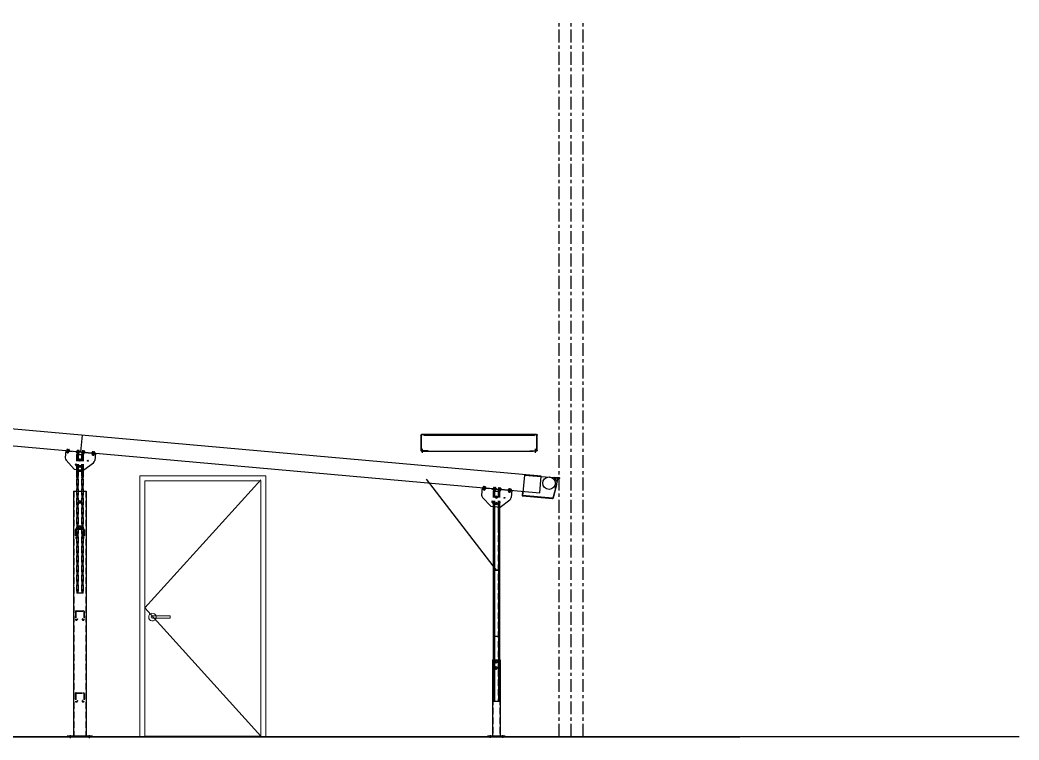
# Model space of a CAD drawing. Header units: millimetres. Extents: x -677815 to 406757, y -145898 to 39000.
# Drawn here: x 227228 to 235155, y -136424 to -130708 of the extents above; entities that cross this region are included whole.
import ezdxf

# ---------------------------------------------------------------- set-up
doc = ezdxf.new("R2010")
doc.units = ezdxf.units.MM
doc.header["$LTSCALE"] = 8
for name, pattern in [('Xref Conv Trash$0$AM_ISO02W050', [7.5, 6, -1.5]), ('Xref Conv Trash$0$CENTER', [7, 4, -1, 1, -1]), ('Xref Conv Trash$0$Grid Line', [22.225, 12.7, -3.175, 3.175, -3.175]), ('Xref Conv Trash$0$HIDDEN', [9.525, 6.35, -3.175])]:
    doc.linetypes.add(name, pattern=pattern)
for name, color, linetype, lineweight in [('Xref Conv Trash$0$A-DOOR', 8, 'Continuous', 9), ('Xref Conv Trash$0$A-WALL', 8, 'Continuous', 9), ('Xref Conv Trash$0$Conv - Trash', 1, 'Continuous', 25), ('Xref Conv Trash$0$Hidden', 9, 'Xref Conv Trash$0$AM_ISO02W050', 25)]:
    doc.layers.add(name, color=color, linetype=linetype, lineweight=lineweight)
doc.layers.add('Xref Conv Trash$0$B', color=4, linetype='Continuous')
doc.layers.add('Xref Conv Trash$0$S-GRID', color=8, linetype='Continuous')

# ---------------------------------------------------------------- blocks, each defined once
blk = doc.blocks.new('*U134')
for p, q in [((-12.7, 5), (-12.7, 127)), ((-10.2, 5), (-10.2, 127)), ((-7.7, 132), (905.9, 132)), ((-7.7, 129.5), (5.6, 129.5)), ((15.5, 124.2), (6.8, 129.2)), ((16.7, 126.3), (8.1, 131.3)), ((17.3, 126), (880.2, 126)), ((18, 123.5), (880.2, 123.5)), ((881.5, 126.3), (890.1, 131.3)), ((882.7, 124.2), (891.4, 129.2)), ((892.6, 129.5), (905.9, 129.5)), ((908.4, 127), (908.4, 5)), ((910.9, 127), (910.9, 5))]:
    blk.add_line(p, q)
at = {"linetype": 'Continuous'}
for p, q in [((45.2, 2.5), (-7.7, 2.5)), ((-7.7, 0), (45.2, 0)), ((45.2, 0), (45.2, 2.5)), ((853, 2.5), (905.9, 2.5)), ((853, 0), (853, 2.5)), ((20.2, -0.8), (20.2, -2)), ((878, -0.8), (20.2, -0.8)), ((878, -2), (20.2, -2)), ((905.9, 0), (853, 0)), ((878, -0.8), (878, -2))]:
    blk.add_line(p, q, dxfattribs=at)
for centre, radius, start, end in [((-7.7, 127), 5, 90, 180), ((-7.7, 127), 2.5, 90, 180), ((5.6, 127), 5, 60, 90), ((5.6, 127), 2.5, 60, 90), ((18, 128.5), 5, 240, 270), ((18, 128.5), 2.5, 240, 270), ((880.2, 128.5), 2.5, 270, 300), ((880.2, 128.5), 5, 270, 300), ((892.6, 127), 5, 90, 120), ((892.6, 127), 2.5, 90, 120), ((905.9, 127), 5, 0, 90), ((905.9, 127), 2.5, 0, 90)]:
    blk.add_arc(centre, radius, start, end)
for centre, radius, start, end in [((-7.7, 5), 5, 180, 270), ((-7.7, 5), 2.5, 180, 270), ((905.9, 5), 5, 270, 0), ((905.9, 5), 2.5, 270, 0)]:
    blk.add_arc(centre, radius, start, end, dxfattribs=at)
at = {"layer": 'Xref Conv Trash$0$Hidden', "linetype": 'Xref Conv Trash$0$CENTER', "extrusion": (0, 1, 0)}
for p, q in [((0, -14.6), (0, 19.6)), ((898.2, -14.6), (898.2, 19.6))]:
    blk.add_line(p, q, dxfattribs=at)
blk = doc.blocks.new('Xref Conv Trash$0$Het100r-1')
at = {"color": 0}
for p, q in [((-134, -3), (-134, -168)), ((-134, -3), (101, -3)), ((101, -3), (126, -28)), ((104.9, -4.8), (113.4, -14.9)), ((106.1, -3.7), (114.6, -13.9)), ((145.1, -0.5), (106.9, -0.5)), ((116, -2.1), (106.9, -2.1)), ((126, -58), (106.9, -166.3)), ((114.6, -13.9), (113.4, -14.9)), ((114.5, -16.5), (116, -16.5)), ((116, -16.5), (116, -0.5)), ((116, -2.1), (136, -2.1)), ((120.6, -88.4), (123.6, -54.5)), ((122.6, -88.7), (125.6, -54.7)), ((125.6, -54.7), (123.6, -54.5)), ((126, -28), (126, -58)), ((126.6, -75.2), (136, -2.1)), ((145.1, -2.1), (136, -2.1)), ((145.9, -3.7), (137.4, -13.9)), ((137.4, -13.9), (138.6, -14.9)), ((147.1, -4.8), (138.6, -14.9)), ((-138, -137), (-138, -166)), ((-138, -137), (-136, -137)), ((-136, -137), (-136, -166)), ((122.6, -88.7), (108.9, -166.7)), ((-134, -163), (104.5, -163)), ((-134, -168), (104.9, -168)), ((-134, -170), (104.9, -170)), ((104.5, -163), (107.5, -163)), ((104.5, -163), (104.5, -168))]:
    blk.add_line(p, q, dxfattribs=at)
blk.add_circle((67, -50), 50, dxfattribs=at)
for centre, radius, start, end in [((106.9, -3.1), 2.6, 90, 210), ((106.9, -3.1), 1, 90, 210), ((121.6, -74.6), 5, 291.69017, 352.64762), ((145.1, -3.1), 2.6, 330, 90), ((145.1, -3.1), 1, 330, 90), ((-134, -166), 4, 180, 270), ((-134, -166), 2, 180, 270), ((104.9, -166), 2, 270, 350), ((104.9, -166), 4, 270, 350)]:
    blk.add_arc(centre, radius, start, end, dxfattribs=at)
blk = doc.blocks.new('*U149')
blk.add_lwpolyline([(169.4, 9.4), (19397.5, 580.1), (19401.4, 448.2), (173.3, -122.5)], close=True)
at = {"xscale": -1, "rotation": 1.699999999999946}
blk.add_blockref('Xref Conv Trash$0$Het100r-1', (169.4, 9.4), dxfattribs=at)
blk = doc.blocks.new('*U182')
at = {"linetype": 'Continuous'}
for p, q in [((0, 0), (0, -59.2)), ((0, 0), (235, 0)), ((235, 0), (235, -59.2)), ((79.4, -141.4), (8.5, -78.2)), ((155.6, -141.4), (226.5, -78.2)), ((79.4, -141.4), (155.6, -141.4)), ((97.9, -138.4), (111.3, -288.4)), ((109.8, -137.4), (247.7, -1681.8)), ((137.7, -134.9), (151.1, -284.9)), ((149.7, -133.8), (163.1, -283.8)), ((201.5, -1355.1), (263.2, -1349.6)), ((201.5, -1355.1), (255.2, -1957.7)), ((263.2, -1349.6), (317, -1952.2)), ((355.8, -1948.7), (216.4, -1961.2)), ((216.4, -1961.2), (216.8, -1966.1)), ((356.3, -1953.7), (216.8, -1966.1)), ((355.8, -1948.7), (356.3, -1953.7))]:
    blk.add_line(p, q, dxfattribs=at)
for p, q in [((6.9, 7.5), (6.9, 2)), ((6.9, 2), (25.4, 2)), ((9.2, 9), (11.5, 9)), ((11.5, 9), (11.5, 2)), ((11.5, 9), (20.8, 9)), ((20.8, 9), (20.8, 2)), ((20.8, 9), (23.1, 9)), ((25.4, 7.5), (25.4, 2)), ((88, 7.5), (88, 2)), ((88, 2), (106.5, 2)), ((90.3, 9), (92.6, 9)), ((92.6, 9), (92.6, 2)), ((92.6, 9), (101.8, 9)), ((101.8, 9), (101.8, 2)), ((101.8, 9), (104.2, 9)), ((106.5, 7.5), (106.5, 2)), ((128.5, 7.5), (128.5, 2)), ((128.5, 2), (147, 2)), ((130.8, 9), (133.2, 9)), ((133.2, 9), (133.2, 2)), ((133.2, 9), (142.4, 9)), ((142.4, 9), (142.4, 2)), ((142.4, 9), (144.7, 9)), ((147, 7.5), (147, 2)), ((209.6, 7.5), (209.6, 2)), ((209.6, 2), (228.1, 2)), ((211.9, 9), (214.2, 9)), ((214.2, 9), (214.2, 2)), ((214.2, 9), (223.5, 9)), ((223.5, 9), (223.5, 2)), ((223.5, 9), (225.8, 9)), ((228.1, 7.5), (228.1, 2)), ((121.4, -109.1), (115.3, -113.4)), ((115.3, -113.4), (116, -120.7)), ((116, -120.7), (122.7, -123.9)), ((128.1, -112.2), (121.4, -109.1)), ((122.7, -123.9), (128.7, -119.6)), ((128.7, -119.6), (128.1, -112.2))]:
    blk.add_line(p, q)
at = {"linetype": 'Xref Conv Trash$0$CENTER'}
for p, q in [((235.7, -1952.6), (237.6, -1974.1)), ((335.3, -1943.7), (337.2, -1965.2))]:
    blk.add_line(p, q, dxfattribs=at)
for points in [[(111.1, -69.4), (117.5, -73.1), (123.9, -69.4), (123.9, -62), (117.5, -58.3), (111.1, -62)], [(225.9, -1370.6), (234.3, -1374.5), (241.9, -1369.2), (241, -1360), (232.7, -1356.1), (225.1, -1361.4)], [(230.5, -1421.4), (238.8, -1425.3), (246.4, -1420), (245.6, -1410.8), (237.2, -1406.9), (229.6, -1412.2)]]:
    blk.add_lwpolyline(points, close=True)
for centre, radius in [((117.5, -65.7), 8.4), ((117.5, -65.7), 6.4), ((122, -116.5), 8.4), ((122, -116.5), 6.4), ((233.5, -1365.3), 8), ((238, -1416.1), 8)]:
    blk.add_circle(centre, radius)
at = {"linetype": 'Continuous'}
blk.add_circle((181.8, -65.7), 3.6, dxfattribs=at)
for centre, radius, start, end in [((9.2, 6.5), 2.53, 23.99102, 156.00898), ((16.1, 1.1), 7.86, 54.0166, 125.9834), ((23.1, 6.5), 2.53, 23.99102, 156.00898), ((90.3, 6.5), 2.53, 23.99102, 156.00898), ((97.2, 1.1), 7.86, 54.0166, 125.9834), ((104.2, 6.5), 2.53, 23.99102, 156.00898), ((130.8, 6.5), 2.53, 23.99102, 156.00898), ((137.8, 1.1), 7.86, 54.0166, 125.9834), ((144.7, 6.5), 2.53, 23.99102, 156.00898), ((211.9, 6.5), 2.53, 23.99102, 156.00898), ((218.8, 1.1), 7.86, 54.0166, 125.9834), ((225.8, 6.5), 2.53, 23.99102, 156.00898)]:
    blk.add_arc(centre, radius, start, end)
for centre, radius, start, end in [((25.4, -59.2), 25.4, 180, 228.26911), ((209.6, -59.2), 25.4, 311.73089, 0), ((88.7, -104.7), 4.4, 45, 225), ((116.3, -77.6), 43.1, 224.54732, 271.61444), ((117.5, -75.9), 36.4, 225, 270), ((117.5, -75.9), 36.4, 270, 315), ((118.7, -77.6), 43.1, 268.38556, 315.45268), ((146.3, -104.7), 4.4, 315, 135)]:
    blk.add_arc(centre, radius, start, end, dxfattribs=at)
at = {"layer": 'Xref Conv Trash$0$Hidden', "linetype": 'Xref Conv Trash$0$HIDDEN'}
for p, q in [((11.1, -17), (11.1, 2)), ((12.1, -18), (12.1, 2)), ((20.1, -18), (20.1, 2)), ((21.1, -17), (21.1, 2)), ((92.2, -17), (92.2, 2)), ((93.2, -18), (93.2, 2)), ((101.2, -18), (101.2, 2)), ((102.2, -17), (102.2, 2)), ((132.8, -17), (132.8, 2)), ((133.8, -18), (133.8, 2)), ((141.8, -18), (141.8, 2)), ((142.8, -17), (142.8, 2)), ((213.8, -17), (213.8, 2)), ((214.8, -18), (214.8, 2)), ((222.8, -18), (222.8, 2)), ((223.8, -17), (223.8, 2)), ((0, -3), (235, -3)), ((12.1, -18), (11.1, -17)), ((11.1, -17), (21.1, -17)), ((12.1, -18), (20.1, -18)), ((20.1, -18), (21.1, -17)), ((87.4, -20.5), (139.2, -15.9)), ((87.4, -20.5), (99.9, -160.7)), ((89.4, -20.3), (237.7, -1682.7)), ((92.2, -17), (102.2, -17)), ((93.2, -18), (92.2, -17)), ((93.2, -18), (101.2, -18)), ((97.3, -19.6), (245.7, -1682)), ((99.3, -19.4), (111.8, -159.7)), ((101.2, -18), (102.2, -17)), ((127.2, -16.9), (139.7, -157.2)), ((129.2, -16.8), (277.6, -1679.2)), ((132.8, -17), (142.8, -17)), ((133.8, -18), (132.8, -17)), ((133.8, -18), (141.8, -18)), ((137.2, -16.1), (285.5, -1678.5)), ((139.2, -15.9), (151.7, -156.1)), ((141.8, -18), (142.8, -17)), ((213.8, -17), (223.8, -17)), ((214.8, -18), (213.8, -17)), ((214.8, -18), (222.8, -18)), ((222.8, -18), (223.8, -17)), ((97.1, -130.1), (101.1, -174.9)), ((98.4, -144), (235.7, -1682.9)), ((99.1, -129.9), (103.1, -174.7)), ((101.2, -119.7), (143.1, -115.9)), ((101.4, -121.7), (143.2, -117.9)), ((110.3, -143), (123.2, -287.4)), ((138.2, -140.5), (275.6, -1679.3)), ((146.9, -125.6), (150.9, -170.4)), ((148.9, -125.4), (152.9, -170.3)), ((150.2, -139.4), (287.5, -1678.3)), ((106.4, -177.4), (108.4, -177.3)), ((108.6, -179.2), (106.6, -179.4)), ((110.8, -171), (112.8, -170.8)), ((110.8, -171), (111.1, -174)), ((112.8, -170.8), (113.1, -173.8)), ((140.7, -168.3), (142.7, -168.2)), ((142.7, -168.2), (140.7, -168.3)), ((140.7, -168.3), (141, -171.3)), ((142.7, -168.2), (143, -171.2)), ((142.7, -168.2), (143, -171.2)), ((148.2, -173.7), (146.2, -173.9)), ((146.4, -175.9), (148.4, -175.7)), ((143.8, -653), (147.8, -697.8)), ((145.8, -652.8), (149.8, -697.6)), ((147.9, -642.6), (189.7, -638.9)), ((148.1, -644.6), (189.9, -640.8)), ((153.1, -700.4), (155.1, -700.2)), ((155.2, -702.2), (153.2, -702.3)), ((157.5, -693.9), (159.5, -693.8)), ((157.5, -693.9), (157.8, -696.9)), ((159.5, -693.8), (159.8, -696.7)), ((189.4, -691.1), (187.4, -691.3)), ((187.4, -691.3), (189.4, -691.1)), ((187.4, -691.3), (187.7, -694.3)), ((189.4, -691.1), (189.6, -694.1)), ((189.4, -691.1), (189.6, -694.1)), ((194.9, -696.6), (192.9, -696.8)), ((193.1, -698.8), (195.1, -698.6)), ((193.6, -648.5), (197.6, -693.4)), ((195.6, -648.4), (199.6, -693.2)), ((190.5, -1175.9), (194.5, -1220.7)), ((192.5, -1175.7), (196.5, -1220.6)), ((194.6, -1165.5), (236.4, -1161.8)), ((194.7, -1167.5), (236.6, -1163.8)), ((240.3, -1171.5), (244.3, -1216.3)), ((242.3, -1171.3), (246.3, -1216.1)), ((199.7, -1223.3), (201.7, -1223.1)), ((201.9, -1225.1), (199.9, -1225.3)), ((204.2, -1216.9), (206.2, -1216.7)), ((204.2, -1216.9), (204.4, -1219.8)), ((206.2, -1216.7), (206.4, -1219.7)), ((236, -1214), (234.1, -1214.2)), ((234.1, -1214.2), (236, -1214)), ((234.1, -1214.2), (234.3, -1217.2)), ((236, -1214), (236.3, -1217)), ((236, -1214), (236.3, -1217)), ((241.6, -1219.5), (239.6, -1219.7)), ((239.7, -1221.7), (241.7, -1221.5)), ((204.4, -1354.8), (258.2, -1957.4)), ((260.2, -1349.9), (314, -1952.5)), ((287.5, -1678.3), (235.7, -1682.9))]:
    blk.add_line(p, q, dxfattribs=at)
at = {"layer": 'Xref Conv Trash$0$Hidden', "linetype": 'Xref Conv Trash$0$CENTER'}
for p, q in [((16.1, 10.6), (16.1, -9.3)), ((97.2, -8.6), (97.2, 11.3)), ((97.2, 10.6), (97.2, -9.3)), ((137.8, -8.6), (137.8, 11.3)), ((218.8, -8.6), (218.8, 11.3))]:
    blk.add_line(p, q, dxfattribs=at)
at = {"layer": 'Xref Conv Trash$0$Hidden'}
for p, q in [((16.1, 8.6), (16.1, -11.3)), ((97.2, 8.6), (97.2, -11.3)), ((137.8, 8.6), (137.8, -11.3)), ((218.8, 8.6), (218.8, -11.3))]:
    blk.add_line(p, q, dxfattribs=at)
for points in [[(6.9, -5), (4.9, -3)], [(27.4, -3), (4.9, -3)], [(25.4, -5), (6.9, -5)], [(6.9, -10.5), (6.9, -5)], [(23.1, -12), (20.8, -12), (11.5, -12), (9.2, -12)], [(11.5, -12), (11.5, -5)], [(20.8, -12), (20.8, -5)], [(27.4, -3), (25.4, -5)], [(25.4, -10.5), (25.4, -5)], [(88, -5), (86, -3)], [(108.5, -3), (86, -3)], [(106.5, -5), (88, -5)], [(88, -10.5), (88, -5)], [(104.2, -12), (101.8, -12), (92.6, -12), (90.3, -12)], [(92.6, -12), (92.6, -5)], [(101.8, -12), (101.8, -5)], [(108.5, -3), (106.5, -5)], [(106.5, -10.5), (106.5, -5)], [(128.5, -5), (126.5, -3)], [(149, -3), (126.5, -3)], [(147, -5), (128.5, -5)], [(128.5, -10.5), (128.5, -5)], [(144.7, -12), (142.4, -12), (133.2, -12), (130.8, -12)], [(133.2, -12), (133.2, -5)], [(142.4, -12), (142.4, -5)], [(149, -3), (147, -5)], [(147, -10.5), (147, -5)], [(209.6, -5), (207.6, -3)], [(230.1, -3), (207.6, -3)], [(228.1, -5), (209.6, -5)], [(209.6, -10.5), (209.6, -5)], [(225.8, -12), (223.5, -12), (214.2, -12), (211.9, -12)], [(214.2, -12), (214.2, -5)], [(223.5, -12), (223.5, -5)], [(230.1, -3), (228.1, -5)], [(228.1, -10.5), (228.1, -5)]]:
    blk.add_lwpolyline(points, dxfattribs=at)
for centre, radius, start, end in [((9.2, -9.5), 2.53, 203.99102, 336.00898), ((16.1, -4.1), 7.86, 234.0166, 305.9834), ((23.1, -9.5), 2.53, 203.99102, 336.00898), ((90.3, -9.5), 2.53, 203.99102, 336.00898), ((97.2, -4.1), 7.86, 234.0166, 305.9834), ((104.2, -9.5), 2.53, 203.99102, 336.00898), ((130.8, -9.5), 2.53, 203.99102, 336.00898), ((137.8, -4.1), 7.86, 234.0166, 305.9834), ((144.7, -9.5), 2.53, 203.99102, 336.00898), ((211.9, -9.5), 2.53, 203.99102, 336.00898), ((218.8, -4.1), 7.86, 234.0166, 305.9834), ((225.8, -9.5), 2.53, 203.99102, 336.00898)]:
    blk.add_arc(centre, radius, start, end, dxfattribs=at)
at = {"layer": 'Xref Conv Trash$0$Hidden', "linetype": 'Xref Conv Trash$0$HIDDEN'}
for centre, radius, start, end in [((101.7, -124.6), 5, 95.1, 185.1), ((101.7, -124.6), 3, 95.1, 185.1), ((143.5, -120.9), 5, 5.1, 95.1), ((143.5, -120.9), 3, 5.1, 95.1), ((106.1, -174.4), 5, 185.1, 275.1), ((106.1, -174.4), 5, 185.1, 275.1), ((106.1, -174.4), 3, 185.1, 275.1), ((108.1, -174.3), 3, 275.1, 5.1), ((108.1, -174.3), 5, 275.1, 5.1), ((146, -170.9), 5, 185.1, 275.1), ((146, -170.9), 3, 185.1, 275.1), ((148, -170.7), 3, 275.1, 5.1), ((148, -170.7), 5, 275.1, 5.1), ((148.3, -647.6), 5, 95.1, 185.1), ((148.3, -647.6), 3, 95.1, 185.1), ((152.8, -697.4), 5, 185.1, 275.1), ((152.8, -697.4), 5, 185.1, 275.1), ((152.8, -697.4), 3, 185.1, 275.1), ((154.8, -697.2), 3, 275.1, 5.1), ((154.8, -697.2), 5, 275.1, 5.1), ((192.6, -693.8), 5, 185.1, 275.1), ((192.6, -693.8), 3, 185.1, 275.1), ((190.2, -643.8), 5, 5.1, 95.1), ((190.2, -643.8), 3, 5.1, 95.1), ((194.6, -693.6), 3, 275.1, 5.1), ((194.6, -693.6), 5, 275.1, 5.1), ((195, -1170.5), 5, 95.1, 185.1), ((195, -1170.5), 3, 95.1, 185.1), ((236.8, -1166.8), 5, 5.1, 95.1), ((236.8, -1166.8), 3, 5.1, 95.1), ((199.5, -1220.3), 5, 185.1, 275.1), ((199.5, -1220.3), 5, 185.1, 275.1), ((199.5, -1220.3), 3, 185.1, 275.1), ((201.5, -1220.1), 3, 275.1, 5.1), ((201.5, -1220.1), 5, 275.1, 5.1), ((239.3, -1216.7), 5, 185.1, 275.1), ((239.3, -1216.7), 3, 185.1, 275.1), ((241.3, -1216.6), 3, 275.1, 5.1), ((241.3, -1216.6), 5, 275.1, 5.1)]:
    blk.add_arc(centre, radius, start, end, dxfattribs=at)
blk = doc.blocks.new('Xref Conv Trash$0$_SBA 1SWING SPDoor 01a - 920W x 2040H WD-627970-SECTION WAREHOUSE B')
at = {"layer": 'Xref Conv Trash$0$A-DOOR'}
for p, q in [((-34480.5, 44170), (-35480.5, 44170)), ((-35480.5, 44170), (-35480.5, 42100)), ((-34480.5, 42100), (-34480.5, 44170)), ((-34520.5, 44140), (-35440.5, 43122.5)), ((-35440.5, 42100), (-35440.5, 44130)), ((-35440.5, 44130), (-34520.5, 44130)), ((-34520.5, 44130), (-34520.5, 42100)), ((-35440.5, 43122.5), (-34520.5, 42105)), ((-35240.5, 43060), (-35350.5, 43060)), ((-35240.5, 43060), (-35240.5, 43050)), ((-35240.5, 43050), (-35240.5, 43040)), ((-35350.5, 43040), (-35240.5, 43040)), ((-35440.5, 42105), (-34520.5, 42105))]:
    blk.add_line(p, q, dxfattribs=at)
at = {"layer": 'Xref Conv Trash$0$A-DOOR', "flags": 128}
for points in [[(-35350.5, 43060), (-35368.7, 43060), (-35379.4, 43060), (-35380.5, 43060)], [(-35380.5, 43040), (-35374.3, 43040), (-35358.4, 43040), (-35350.5, 43040)]]:
    blk.add_lwpolyline(points, dxfattribs=at)
at = {"layer": 'Xref Conv Trash$0$A-DOOR'}
for radius, start, end in [(30, 16.88546, 180), (30, 180, 343.11454), (10, 90, 180), (10, 180, 270), (10, 60, 75), (30, 0, 14.18914), (30, 345.81086, 0), (10, 285, 300)]:
    blk.add_arc((-35380.5, 43050), radius, start, end, dxfattribs=at)
blk = doc.blocks.new('Xref Conv Trash$0$A$C79894CC7')
at = {"layer": 'Xref Conv Trash$0$A-WALL'}
for p, q in [((8551.5, 3141.7), (8551.5, 5211.7)), ((8551.5, 5211.7), (9551.5, 5211.7)), ((9551.5, 5211.7), (9551.5, 3141.7))]:
    blk.add_line(p, q, dxfattribs=at)
at = {"layer": 'Xref Conv Trash$0$A-DOOR'}
blk.add_blockref('Xref Conv Trash$0$_SBA 1SWING SPDoor 01a - 920W x 2040H WD-627970-SECTION WAREHOUSE B', (44032, -38958.3), dxfattribs=at)
blk = doc.blocks.new('*U209')
at = {"linetype": 'Continuous'}
for p, q in [((0, 0), (0, -59.2)), ((0, 0), (235, 0)), ((235, 0), (235, -59.2)), ((79.4, -141.4), (8.5, -78.2)), ((155.6, -141.4), (226.5, -78.2)), ((79.4, -141.4), (155.6, -141.4)), ((90.5, -316.4), (190.1, -307.1)), ((90.5, -316.4), (270.2, -2253)), ((190.1, -307.1), (369.8, -2243.8)), ((419.6, -2239.2), (220.4, -2257.7)), ((220.4, -2257.7), (220.9, -2262.6)), ((420, -2244.2), (220.9, -2262.6)), ((419.6, -2239.2), (420, -2244.2))]:
    blk.add_line(p, q, dxfattribs=at)
for p, q in [((6.9, 7.5), (6.9, 2)), ((6.9, 2), (25.4, 2)), ((9.2, 9), (11.5, 9)), ((11.5, 9), (11.5, 2)), ((11.5, 9), (20.8, 9)), ((20.8, 9), (20.8, 2)), ((20.8, 9), (23.1, 9)), ((25.4, 7.5), (25.4, 2)), ((88, 7.5), (88, 2)), ((88, 2), (106.5, 2)), ((90.3, 9), (92.6, 9)), ((92.6, 9), (92.6, 2)), ((92.6, 9), (101.8, 9)), ((101.8, 9), (101.8, 2)), ((101.8, 9), (104.2, 9)), ((106.5, 7.5), (106.5, 2)), ((128.5, 7.5), (128.5, 2)), ((128.5, 2), (147, 2)), ((130.8, 9), (133.2, 9)), ((133.2, 9), (133.2, 2)), ((133.2, 9), (142.4, 9)), ((142.4, 9), (142.4, 2)), ((142.4, 9), (144.7, 9)), ((147, 7.5), (147, 2)), ((209.6, 7.5), (209.6, 2)), ((209.6, 2), (228.1, 2)), ((211.9, 9), (214.2, 9)), ((214.2, 9), (214.2, 2)), ((214.2, 9), (223.5, 9)), ((223.5, 9), (223.5, 2)), ((223.5, 9), (225.8, 9)), ((228.1, 7.5), (228.1, 2)), ((121.5, -109.1), (115.5, -113.4)), ((115.5, -113.4), (116.2, -120.8)), ((116.2, -120.8), (122.9, -123.8)), ((128.2, -112.2), (121.5, -109.1)), ((122.9, -123.8), (128.9, -119.6)), ((128.9, -119.6), (128.2, -112.2))]:
    blk.add_line(p, q)
at = {"linetype": 'Xref Conv Trash$0$CENTER'}
for p, q in [((244.7, -2248.5), (246.7, -2270.1)), ((394, -2234.7), (396, -2256.2))]:
    blk.add_line(p, q, dxfattribs=at)
for points in [[(111.1, -69.4), (117.5, -73.1), (123.9, -69.4), (123.9, -62), (117.5, -58.3), (111.1, -62)], [(140.6, -401.8), (149, -405.7), (156.6, -400.4), (155.7, -391.2), (147.3, -387.3), (139.8, -392.6)], [(159.1, -601), (167.5, -604.8), (175.1, -599.5), (174.2, -590.3), (165.8, -586.5), (158.3, -591.8)]]:
    blk.add_lwpolyline(points, close=True)
for centre, radius in [((117.5, -65.7), 8.4), ((117.5, -65.7), 6.4), ((122.2, -116.5), 8.4), ((122.2, -116.5), 6.4), ((148.2, -396.5), 8), ((166.7, -595.6), 8)]:
    blk.add_circle(centre, radius)
at = {"linetype": 'Continuous'}
blk.add_circle((181.8, -65.7), 3.6, dxfattribs=at)
for centre, radius, start, end in [((9.2, 6.5), 2.53, 23.99102, 156.00898), ((16.1, 1.1), 7.86, 54.0166, 125.9834), ((23.1, 6.5), 2.53, 23.99102, 156.00898), ((90.3, 6.5), 2.53, 23.99102, 156.00898), ((97.2, 1.1), 7.86, 54.0166, 125.9834), ((104.2, 6.5), 2.53, 23.99102, 156.00898), ((130.8, 6.5), 2.53, 23.99102, 156.00898), ((137.8, 1.1), 7.86, 54.0166, 125.9834), ((144.7, 6.5), 2.53, 23.99102, 156.00898), ((211.9, 6.5), 2.53, 23.99102, 156.00898), ((218.8, 1.1), 7.86, 54.0166, 125.9834), ((225.8, 6.5), 2.53, 23.99102, 156.00898)]:
    blk.add_arc(centre, radius, start, end)
for centre, radius, start, end in [((25.4, -59.2), 25.4, 180, 228.26911), ((209.6, -59.2), 25.4, 311.73089, 0), ((88.7, -104.7), 4.4, 45, 225), ((116.3, -77.6), 43.1, 224.54732, 271.61444), ((117.5, -75.9), 36.4, 225, 270), ((117.5, -75.9), 36.4, 270, 315), ((118.7, -77.6), 43.1, 268.38556, 315.45268), ((146.3, -104.7), 4.4, 315, 135)]:
    blk.add_arc(centre, radius, start, end, dxfattribs=at)
at = {"layer": 'Xref Conv Trash$0$Hidden', "linetype": 'Xref Conv Trash$0$HIDDEN'}
for p, q in [((11.1, -17), (11.1, 2)), ((12.1, -18), (12.1, 2)), ((20.1, -18), (20.1, 2)), ((21.1, -17), (21.1, 2)), ((92.2, -17), (92.2, 2)), ((93.2, -18), (93.2, 2)), ((101.2, -18), (101.2, 2)), ((102.2, -17), (102.2, 2)), ((132.8, -17), (132.8, 2)), ((133.8, -18), (133.8, 2)), ((141.8, -18), (141.8, 2)), ((142.8, -17), (142.8, 2)), ((213.8, -17), (213.8, 2)), ((214.8, -18), (214.8, 2)), ((222.8, -18), (222.8, 2)), ((223.8, -17), (223.8, 2)), ((0, -3), (235, -3)), ((12.1, -18), (11.1, -17)), ((11.1, -17), (21.1, -17)), ((12.1, -18), (20.1, -18)), ((20.1, -18), (21.1, -17)), ((87.7, -25.6), (139.4, -20.8)), ((87.7, -25.6), (100.7, -165.8)), ((89.7, -25.4), (191.3, -1120.7)), ((92.2, -17), (102.2, -17)), ((93.2, -18), (92.2, -17)), ((93.2, -18), (101.2, -18)), ((97.6, -24.7), (199.2, -1120)), ((99.6, -24.5), (112.6, -164.6)), ((101.2, -18), (102.2, -17)), ((127.5, -21.9), (140.5, -162.1)), ((129.5, -21.7), (231.1, -1117)), ((132.8, -17), (142.8, -17)), ((133.8, -18), (132.8, -17)), ((133.8, -18), (141.8, -18)), ((137.5, -21), (239.1, -1116.3)), ((139.4, -20.8), (152.4, -161)), ((141.8, -18), (142.8, -17)), ((213.8, -17), (223.8, -17)), ((214.8, -18), (213.8, -17)), ((214.8, -18), (222.8, -18)), ((222.8, -18), (223.8, -17)), ((98.6, -143.5), (189.3, -1120.9)), ((104.7, -154.6), (146.5, -150.7)), ((104.8, -156.6), (146.7, -152.7)), ((110.6, -142.4), (201.2, -1119.8)), ((138.4, -139.8), (229.1, -1117.2)), ((149.9, -155.4), (154.1, -200.2)), ((150.4, -138.7), (241.1, -1116.1)), ((151.9, -155.2), (156.1, -200)), ((100.1, -160), (104.3, -204.8)), ((102.1, -159.8), (106.3, -204.6)), ((109.5, -207.3), (111.5, -207.2)), ((111.7, -209.2), (109.7, -209.3)), ((114, -200.9), (116, -200.7)), ((114, -200.9), (114.3, -203.9)), ((116, -200.7), (116.2, -203.7)), ((143.8, -198.1), (145.8, -198)), ((145.8, -198), (143.8, -198.1)), ((143.8, -198.1), (144.1, -201.1)), ((145.8, -198), (146.1, -200.9)), ((145.8, -198), (146.1, -200.9)), ((151.4, -203.5), (149.4, -203.7)), ((149.6, -205.6), (151.6, -205.5)), ((93.5, -316.1), (273.2, -2252.8)), ((187.1, -307.4), (366.8, -2244.1)), ((134, -620.4), (139.5, -680.4)), ((136.6, -620.1), (142.2, -680.1)), ((140, -613.1), (196.1, -607.9)), ((140.3, -615.7), (196.3, -610.5)), ((200.7, -614.2), (206.2, -674.2)), ((203.3, -613.9), (208.9, -674)), ((146.6, -683.8), (149.2, -683.5)), ((149.5, -686.2), (146.8, -686.4)), ((152.5, -675.2), (155.2, -674.9)), ((152.5, -675.2), (152.9, -679.2)), ((155.2, -674.9), (155.5, -678.9)), ((195.2, -671.2), (192.5, -671.4)), ((192.5, -671.4), (195.2, -671.2)), ((192.5, -671.4), (192.9, -675.4)), ((195.2, -671.2), (195.6, -675.2)), ((195.2, -671.2), (195.6, -675.2)), ((202.6, -678.6), (199.9, -678.8)), ((200.2, -681.5), (202.9, -681.2)), ((241.1, -1116.1), (189.3, -1120.9)), ((194, -1267.6), (199.6, -1327.6)), ((196.7, -1267.3), (202.2, -1327.4)), ((200.1, -1260.3), (256.1, -1255.1)), ((200.3, -1262.9), (256.3, -1257.8)), ((260.7, -1261.4), (266.3, -1321.4)), ((263.4, -1261.1), (269, -1321.2)), ((206.6, -1331), (209.3, -1330.8)), ((209.5, -1333.4), (206.9, -1333.7)), ((212.5, -1322.4), (215.2, -1322.1)), ((212.5, -1322.4), (212.9, -1326.4)), ((215.2, -1322.1), (215.6, -1326.1)), ((255.2, -1318.4), (252.6, -1318.7)), ((252.6, -1318.7), (255.2, -1318.4)), ((252.6, -1318.7), (252.9, -1322.7)), ((255.2, -1318.4), (255.6, -1322.4)), ((255.2, -1318.4), (255.6, -1322.4)), ((262.7, -1325.8), (260, -1326)), ((260.2, -1328.7), (262.9, -1328.5)), ((260.1, -1907.5), (316.1, -1902.3)), ((254, -1914.8), (259.6, -1974.8)), ((256.7, -1914.5), (262.3, -1974.6)), ((260.3, -1910.2), (316.4, -1905)), ((266.7, -1978.2), (269.3, -1978)), ((269.6, -1980.6), (266.9, -1980.9)), ((272.6, -1969.6), (275.3, -1969.3)), ((272.6, -1969.6), (273, -1973.6)), ((275.3, -1969.3), (275.6, -1973.3)), ((312.6, -1965.9), (315.3, -1965.6)), ((315.3, -1965.6), (312.6, -1965.9)), ((312.6, -1965.9), (313, -1969.9)), ((315.3, -1965.6), (315.7, -1969.6)), ((315.3, -1965.6), (315.7, -1969.6)), ((322.7, -1973), (320, -1973.3)), ((320.3, -1975.9), (322.9, -1975.7)), ((320.8, -1908.6), (326.3, -1968.6)), ((323.4, -1908.4), (329, -1968.4))]:
    blk.add_line(p, q, dxfattribs=at)
at = {"layer": 'Xref Conv Trash$0$Hidden', "linetype": 'Xref Conv Trash$0$CENTER'}
for p, q in [((16.1, 10.6), (16.1, -9.3)), ((97.2, -8.6), (97.2, 11.3)), ((97.2, 10.6), (97.2, -9.3)), ((137.8, -8.6), (137.8, 11.3)), ((218.8, -8.6), (218.8, 11.3))]:
    blk.add_line(p, q, dxfattribs=at)
at = {"layer": 'Xref Conv Trash$0$Hidden'}
for p, q in [((16.1, 8.6), (16.1, -11.3)), ((97.2, 8.6), (97.2, -11.3)), ((137.8, 8.6), (137.8, -11.3)), ((218.8, 8.6), (218.8, -11.3))]:
    blk.add_line(p, q, dxfattribs=at)
for points in [[(6.9, -5), (4.9, -3)], [(27.4, -3), (4.9, -3)], [(25.4, -5), (6.9, -5)], [(6.9, -10.5), (6.9, -5)], [(23.1, -12), (20.8, -12), (11.5, -12), (9.2, -12)], [(11.5, -12), (11.5, -5)], [(20.8, -12), (20.8, -5)], [(27.4, -3), (25.4, -5)], [(25.4, -10.5), (25.4, -5)], [(88, -5), (86, -3)], [(108.5, -3), (86, -3)], [(106.5, -5), (88, -5)], [(88, -10.5), (88, -5)], [(104.2, -12), (101.8, -12), (92.6, -12), (90.3, -12)], [(92.6, -12), (92.6, -5)], [(101.8, -12), (101.8, -5)], [(108.5, -3), (106.5, -5)], [(106.5, -10.5), (106.5, -5)], [(128.5, -5), (126.5, -3)], [(149, -3), (126.5, -3)], [(147, -5), (128.5, -5)], [(128.5, -10.5), (128.5, -5)], [(144.7, -12), (142.4, -12), (133.2, -12), (130.8, -12)], [(133.2, -12), (133.2, -5)], [(142.4, -12), (142.4, -5)], [(149, -3), (147, -5)], [(147, -10.5), (147, -5)], [(209.6, -5), (207.6, -3)], [(230.1, -3), (207.6, -3)], [(228.1, -5), (209.6, -5)], [(209.6, -10.5), (209.6, -5)], [(225.8, -12), (223.5, -12), (214.2, -12), (211.9, -12)], [(214.2, -12), (214.2, -5)], [(223.5, -12), (223.5, -5)], [(230.1, -3), (228.1, -5)], [(228.1, -10.5), (228.1, -5)]]:
    blk.add_lwpolyline(points, dxfattribs=at)
for centre, radius, start, end in [((9.2, -9.5), 2.53, 203.99102, 336.00898), ((16.1, -4.1), 7.86, 234.0166, 305.9834), ((23.1, -9.5), 2.53, 203.99102, 336.00898), ((90.3, -9.5), 2.53, 203.99102, 336.00898), ((97.2, -4.1), 7.86, 234.0166, 305.9834), ((104.2, -9.5), 2.53, 203.99102, 336.00898), ((130.8, -9.5), 2.53, 203.99102, 336.00898), ((137.8, -4.1), 7.86, 234.0166, 305.9834), ((144.7, -9.5), 2.53, 203.99102, 336.00898), ((211.9, -9.5), 2.53, 203.99102, 336.00898), ((218.8, -4.1), 7.86, 234.0166, 305.9834), ((225.8, -9.5), 2.53, 203.99102, 336.00898)]:
    blk.add_arc(centre, radius, start, end, dxfattribs=at)
at = {"layer": 'Xref Conv Trash$0$Hidden', "linetype": 'Xref Conv Trash$0$HIDDEN'}
for centre, radius, start, end in [((105.1, -159.6), 5, 95.3, 185.3), ((105.1, -159.6), 3, 95.3, 185.3), ((146.9, -155.7), 5, 5.3, 95.3), ((146.9, -155.7), 3, 5.3, 95.3), ((109.3, -204.4), 5, 185.3, 275.3), ((109.3, -204.4), 5, 185.3, 275.3), ((109.3, -204.4), 3, 185.3, 275.3), ((111.3, -204.2), 3, 275.3, 5.3), ((111.3, -204.2), 5, 275.3, 5.3), ((149.1, -200.7), 5, 185.3, 275.3), ((149.1, -200.7), 3, 185.3, 275.3), ((151.1, -200.5), 3, 275.3, 5.3), ((151.1, -200.5), 5, 275.3, 5.3), ((140.6, -619.7), 6.7, 95.3, 185.3), ((140.6, -619.7), 4.02, 95.3, 185.3), ((196.7, -614.5), 6.7, 5.3, 95.3), ((196.7, -614.5), 4.02, 5.3, 95.3), ((146.2, -679.8), 6.7, 185.3, 275.3), ((146.2, -679.8), 6.7, 185.3, 275.3), ((146.2, -679.8), 4.02, 185.3, 275.3), ((148.9, -679.5), 4.02, 275.3, 5.3), ((148.9, -679.5), 6.7, 275.3, 5.3), ((199.6, -674.8), 6.7, 185.3, 275.3), ((199.6, -674.8), 4.02, 185.3, 275.3), ((202.2, -674.6), 4.02, 275.3, 5.3), ((202.2, -674.6), 6.7, 275.3, 5.3), ((200.7, -1267), 6.7, 95.3, 185.3), ((200.7, -1267), 4.02, 95.3, 185.3), ((256.7, -1261.8), 6.7, 5.3, 95.3), ((256.7, -1261.8), 4.02, 5.3, 95.3), ((206.2, -1327), 6.7, 185.3, 275.3), ((206.2, -1327), 6.7, 185.3, 275.3), ((206.2, -1327), 4.02, 185.3, 275.3), ((208.9, -1326.7), 4.02, 275.3, 5.3), ((208.9, -1326.7), 6.7, 275.3, 5.3), ((259.6, -1322), 6.7, 185.3, 275.3), ((259.6, -1322), 4.02, 185.3, 275.3), ((262.3, -1321.8), 4.02, 275.3, 5.3), ((262.3, -1321.8), 6.7, 275.3, 5.3), ((316.8, -1909), 6.7, 5.3, 95.3), ((260.7, -1914.2), 6.7, 95.3, 185.3), ((260.7, -1914.2), 4.02, 95.3, 185.3), ((266.3, -1974.2), 6.7, 185.3, 275.3), ((266.3, -1974.2), 6.7, 185.3, 275.3), ((266.3, -1974.2), 4.02, 185.3, 275.3), ((269, -1974), 4.02, 275.3, 5.3), ((269, -1974), 6.7, 275.3, 5.3), ((319.7, -1969.3), 6.7, 185.3, 275.3), ((319.7, -1969.3), 4.02, 185.3, 275.3), ((316.8, -1909), 4.02, 5.3, 95.3), ((322.3, -1969), 4.02, 275.3, 5.3), ((322.3, -1969), 6.7, 275.3, 5.3)]:
    blk.add_arc(centre, radius, start, end, dxfattribs=at)
blk = doc.blocks.new('Xref Conv Trash')
blk.add_line((219187.5, -136397.6), (232939.9, -136397.6))
at = {"layer": 'Xref Conv Trash$0$B'}
blk.add_line((235154.5, -136397.6), (209599.7, -136397.6), dxfattribs=at)
at = {"layer": 'Xref Conv Trash$0$Conv - Trash'}
for p, q in [((227720.6, -134004), (227708.9, -134135.5)), ((231008, -135074.3), (230454.5, -134352))]:
    blk.add_line(p, q, dxfattribs=at)
at = {"layer": 'Xref Conv Trash$0$S-GRID', "linetype": 'Xref Conv Trash$0$Grid Line'}
for p, q in [((231506, -136397.6), (231506, -130708.2)), ((231601, -136397.6), (231601, -130708.2)), ((231696, -136397.6), (231696, -130708.2))]:
    blk.add_line(p, q, dxfattribs=at)
blk.add_blockref('Xref Conv Trash$0$A$C79894CC7', (219627.6, -139539.3))
at = {"layer": 'Xref Conv Trash$0$Conv - Trash', "xscale": -1, "rotation": 356.5996924065518}
blk.add_blockref('*U149', (231532.2, -134348.6), dxfattribs=at)
at = {"layer": 'Xref Conv Trash$0$Conv - Trash', "xscale": -1}
blk.add_blockref('*U134', (231319.3, -134129.6), dxfattribs=at)
at = {"layer": 'Xref Conv Trash$0$Conv - Trash'}
for name, p, rotation in [('*U209', (227591.9, -134124.6), 354.6854270754097), ('*U182', (230896, -134419.9), 354.8996924065517)]:
    blk.add_blockref(name, p, dxfattribs=dict(at, rotation=rotation))

msp = doc.modelspace()

# ---------------------------------------------------------------- block references
msp.add_blockref('Xref Conv Trash', (0, 0))

doc.saveas('drawing.dxf')
